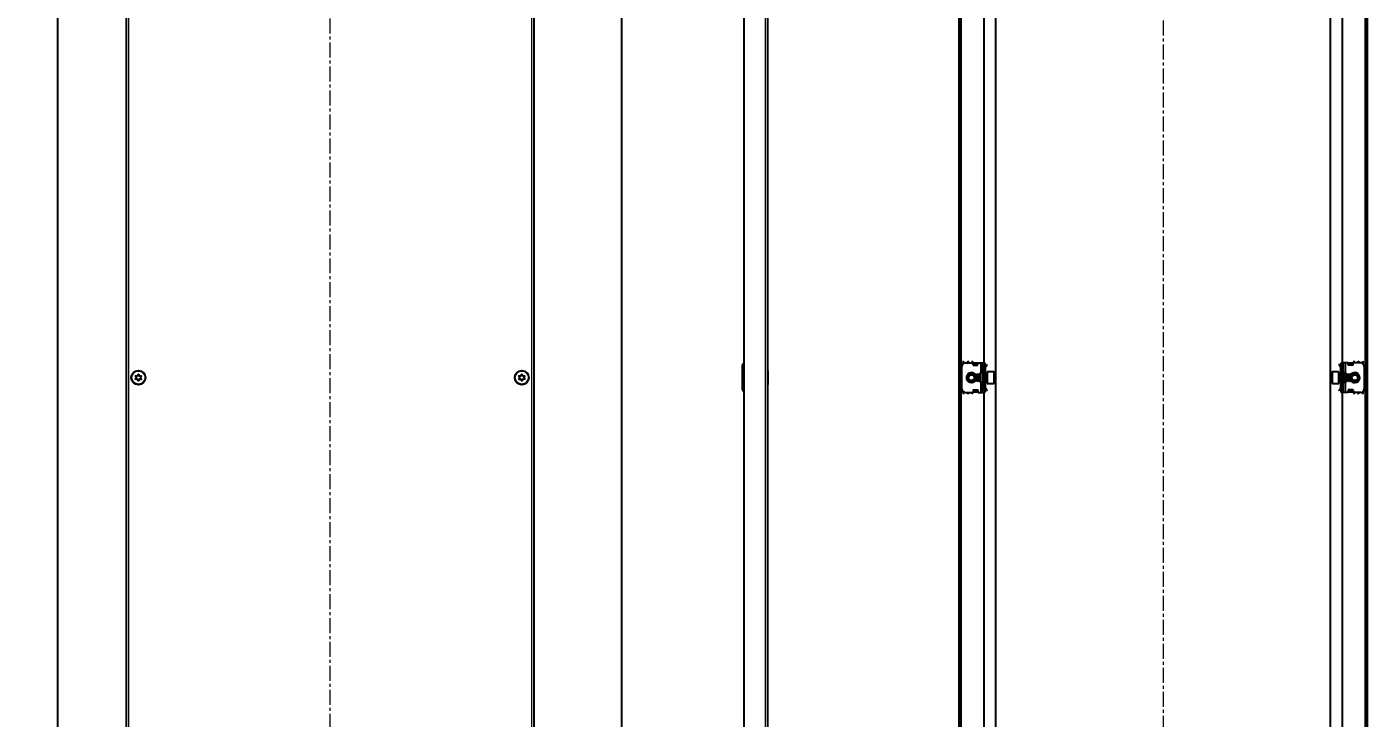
# Model space of a CAD drawing. Header units: millimetres. Extents: x 162 to 1298, y -979 to 1409.
# Drawn here: x 162 to 1298, y 237 to 823 of the extents above; entities that cross this region are included whole.
import ezdxf

# ---------------------------------------------------------------- set-up
doc = ezdxf.new("R2010")
doc.units = ezdxf.units.MM
doc.linetypes.add('CENTERX2', pattern=[20.32, 12.7, -2.54, 2.54, -2.54])
doc.layers.add('FORMAT', color=7, linetype='Continuous')
doc.styles.add('SLDTEXTSTYLE0', font='TXT', dxfattribs={"width": 0.75})
doc.dimstyles.new('SLDDIMSTYLE0', dxfattribs={"dimtxt": 20, "dimasz": 10, "dimexe": 0, "dimexo": 0.0625, "dimgap": 5, "dimtad": 2, "dimdec": 1, "dimrnd": 1e-09, "dimzin": 12, "dimdsep": 46, "dimtxsty": 'SLDTEXTSTYLE0', "dimsah": 1, "dimcen": 0.09, "dimadec": 0, "dimazin": 3, "dimtfac": 1, "dimtofl": 0, "dimtmove": 0, "dimatfit": 3, "dimfxl": 0, "dimfrac": 2, "dimtolj": 1, "dimtzin": 12, "dimarcsym": 0})

# ---------------------------------------------------------------- blocks, each defined once
blk = doc.blocks.new('_D_1')
at = {"layer": 'FORMAT'}
for p, q in [((247.7, 1294), (187, 1294)), ((188, 1294), (188, -867)), ((247.7, -867), (187, -867))]:
    blk.add_line(p, q, dxfattribs=at)
for points in [[(188, 1294), (186.5, 1284), (189.6, 1284)], [(188, -867), (189.6, -857), (186.5, -857)]]:
    blk.add_solid(points, dxfattribs=at)
at = {"layer": 'FORMAT', "insert": (162.3, 184), "char_height": 20, "attachment_point": 1, "rotation": 90, "style": 'SLDTEXTSTYLE0'}
blk.add_mtext('2161', dxfattribs=at)
blk = doc.blocks.new('_D_2')
at = {"layer": 'FORMAT'}
for p, q in [((581.6, 1226), (667.1, 1226)), ((666.1, 1226), (666.1, -799)), ((581.6, -799), (667.1, -799))]:
    blk.add_line(p, q, dxfattribs=at)
for points in [[(666.1, 1226), (664.5, 1216), (667.6, 1216)], [(666.1, -799), (667.6, -789), (664.5, -789)]]:
    blk.add_solid(points, dxfattribs=at)
at = {"layer": 'FORMAT', "insert": (640.3, 184), "char_height": 20, "attachment_point": 1, "rotation": 90, "style": 'SLDTEXTSTYLE0'}
blk.add_mtext('2025', dxfattribs=at)

msp = doc.modelspace()

# ---------------------------------------------------------------- linework, layer by layer
at = {"color": 7, "linetype": 'Continuous', "lineweight": 25}
for p, q in [((246.05, 1294.05), (246.05, -866.95)), ((592.05, -866.95), (592.05, 1294.05)), ((769.88, 1294.05), (769.88, -866.95)), ((789.88, 1291.95), (789.88, -864.85)), ((952.15, -866.95), (952.15, 1294.05)), ((953.65, -866.95), (953.65, 1294.05)), ((1296.65, 1294.05), (1296.65, -866.95)), ((1298.15, 1294.05), (1298.15, -866.95)), ((983.15, 1263.05), (983.15, -835.95)), ((1267.15, -835.95), (1267.15, 1263.05)), ((973.15, 1213.55), (973.15, 538.55)), ((1277.15, 538.55), (1277.15, 1213.55)), ((768.38, 535.55), (768.38, 516.55)), ((954.65, 516.55), (954.65, 535.55)), ((955.65, 538.8), (955.65, 537.78)), ((957.65, 538.55), (964.15, 538.55)), ((963.65, 538.8), (963.65, 538.55)), ((964.15, 536.55), (964.15, 538.55)), ((964.35, 538.43), (964.15, 538.43)), ((964.15, 536.55), (968.15, 536.55)), ((964.35, 536.55), (964.35, 538.43)), ((964.4, 538.17), (964.9, 538.52)), ((964.9, 538.17), (964.4, 537.82)), ((964.4, 537.82), (964.4, 538.17)), ((964.4, 536.9), (964.4, 537.82)), ((964.4, 536.55), (964.4, 536.9)), ((964.9, 538.52), (964.9, 538.17)), ((964.9, 538.52), (967.4, 538.52)), ((964.9, 538.17), (967.4, 538.17)), ((967.4, 538.17), (967.4, 538.52)), ((967.4, 538.52), (967.9, 538.17)), ((967.9, 537.82), (967.4, 538.17)), ((967.9, 538.17), (967.9, 537.82)), ((967.9, 537.82), (967.9, 536.9)), ((967.9, 536.9), (967.9, 536.55)), ((968.15, 536.55), (968.15, 538.55)), ((968.15, 538.55), (970.65, 538.55)), ((970.65, 538.55), (972.15, 538.55)), ((972.15, 538.55), (974.15, 538.55)), ((972.15, 535.55), (972.15, 538.55)), ((972.15, 516.55), (972.15, 535.55)), ((973.15, 516.55), (973.15, 535.55)), ((974.15, 538.55), (974.15, 537.78)), ((974.15, 537.78), (974.15, 514.31)), ((974.15, 537.46), (974.36, 537.26)), ((974.65, 534.8), (974.15, 534.8)), ((974.15, 531.3), (974.15, 534.8)), ((974.65, 536.55), (974.65, 536.09)), ((974.65, 531.3), (974.65, 534.8)), ((974.74, 536.21), (975.71, 537.19)), ((975.09, 535.86), (974.74, 536.21)), ((975.09, 535.86), (976.07, 536.83)), ((975.71, 537.19), (976.07, 536.83)), ((1274.59, 537.19), (1274.24, 536.83)), ((1275.21, 535.86), (1274.24, 536.83)), ((1275.57, 536.21), (1274.59, 537.19)), ((1275.21, 535.86), (1275.57, 536.21)), ((1275.65, 536.55), (1275.65, 536.15)), ((1275.65, 534.8), (1276.15, 534.8)), ((1275.65, 534.8), (1275.65, 531.3)), ((1275.95, 537.26), (1276.15, 537.46)), ((1276.15, 538.55), (1278.15, 538.55)), ((1276.15, 537.78), (1276.15, 538.55)), ((1276.15, 514.31), (1276.15, 537.78)), ((1276.15, 534.8), (1276.15, 531.3)), ((1277.15, 535.55), (1277.15, 516.55)), ((1278.15, 538.55), (1278.15, 535.55)), ((1279.65, 538.55), (1278.15, 538.55)), ((1278.15, 535.55), (1278.15, 516.55)), ((1282.15, 538.55), (1279.65, 538.55)), ((1282.15, 536.55), (1282.15, 538.55)), ((1286.15, 536.55), (1282.15, 536.55)), ((1282.4, 538.17), (1282.9, 538.52)), ((1282.9, 538.17), (1282.4, 537.82)), ((1282.4, 537.82), (1282.4, 538.17)), ((1282.4, 536.9), (1282.4, 537.82)), ((1282.4, 536.55), (1282.4, 536.9)), ((1282.9, 538.52), (1282.9, 538.17)), ((1282.9, 538.52), (1285.4, 538.52)), ((1282.9, 538.17), (1285.4, 538.17)), ((1285.4, 538.17), (1285.4, 538.52)), ((1285.4, 538.52), (1285.9, 538.17)), ((1285.9, 537.82), (1285.4, 538.17)), ((1285.9, 538.17), (1285.9, 537.82)), ((1285.9, 537.82), (1285.9, 536.9)), ((1285.9, 536.9), (1285.9, 536.55)), ((1285.95, 538.43), (1285.95, 536.55)), ((1286.15, 538.43), (1285.95, 538.43)), ((1286.15, 536.55), (1286.15, 538.55)), ((1292.65, 538.55), (1286.15, 538.55)), ((1286.65, 538.55), (1286.65, 538.8)), ((1294.65, 537.78), (1294.65, 538.8)), ((1295.65, 535.55), (1295.65, 516.55)), ((790.13, 531.83), (789.88, 531.83)), ((790.13, 531.83), (790.13, 531.12)), ((790.13, 531.12), (790.13, 520.26)), ((966.71, 529.05), (966.15, 528.49)), ((966.15, 528.49), (966.15, 524.73)), ((966.15, 524.73), (966.15, 523.6)), ((966.15, 523.6), (966.71, 523.05)), ((966.76, 529.05), (966.71, 529.05)), ((966.71, 529.05), (966.71, 524.43)), ((966.71, 524.43), (966.71, 523.05)), ((966.71, 523.05), (966.76, 523.05)), ((967.15, 528.49), (966.76, 529.05)), ((966.76, 529.05), (966.76, 528.58)), ((966.76, 528.58), (966.76, 523.05)), ((966.76, 523.05), (967.15, 523.6)), ((967.54, 529.05), (967.15, 528.49)), ((967.15, 528.49), (967.15, 528.11)), ((967.15, 528.11), (967.15, 523.6)), ((967.15, 523.6), (967.54, 523.05)), ((967.76, 529.05), (967.54, 529.05)), ((967.54, 529.05), (967.54, 528.58)), ((967.54, 528.58), (967.54, 523.05)), ((967.54, 523.05), (967.76, 523.05)), ((968.15, 528.49), (967.76, 529.05)), ((967.76, 529.05), (967.76, 528.58)), ((967.76, 528.58), (967.76, 523.05)), ((967.76, 523.05), (968.15, 523.6)), ((968.54, 529.05), (968.15, 528.49)), ((968.15, 528.49), (968.15, 528.11)), ((968.15, 528.11), (968.15, 523.6)), ((968.15, 523.6), (968.54, 523.05)), ((968.76, 529.05), (968.54, 529.05)), ((968.54, 529.05), (968.54, 528.58)), ((968.54, 528.58), (968.54, 523.05)), ((968.54, 523.05), (968.76, 523.05)), ((969.15, 528.49), (968.76, 529.05)), ((968.76, 529.05), (968.76, 528.58)), ((968.76, 528.58), (968.76, 523.05)), ((968.76, 523.05), (969.15, 523.6)), ((969.54, 529.05), (969.15, 528.49)), ((969.15, 528.49), (969.15, 528.11)), ((969.15, 528.11), (969.15, 523.6)), ((969.15, 523.6), (969.54, 523.05)), ((969.76, 529.05), (969.54, 529.05)), ((969.54, 529.05), (969.54, 528.58)), ((969.54, 528.58), (969.54, 523.05)), ((969.54, 523.05), (969.76, 523.05)), ((970.15, 528.49), (969.76, 529.05)), ((969.76, 529.05), (969.76, 528.58)), ((969.76, 528.58), (969.76, 523.05)), ((969.76, 523.05), (970.15, 523.6)), ((971.65, 530.05), (970.15, 530.05)), ((970.15, 522.05), (970.15, 530.05)), ((974.65, 531.3), (974.15, 531.3)), ((974.54, 529.05), (974.15, 528.49)), ((974.15, 523.6), (974.54, 523.05)), ((974.76, 529.05), (974.54, 529.05)), ((974.54, 529.05), (974.54, 528.58)), ((974.54, 528.58), (974.54, 523.05)), ((974.54, 523.05), (974.76, 523.05)), ((974.65, 529.05), (974.65, 531.3)), ((974.65, 520.8), (974.65, 523.05)), ((975.15, 528.49), (974.76, 529.05)), ((974.76, 529.05), (974.76, 528.58)), ((974.76, 528.58), (974.76, 523.05)), ((974.76, 523.05), (975.15, 523.6)), ((975.54, 529.05), (975.15, 528.49)), ((975.15, 528.49), (975.15, 528.11)), ((975.15, 528.11), (975.15, 523.6)), ((975.15, 523.6), (975.54, 523.05)), ((975.9, 529.05), (975.54, 529.05)), ((975.54, 529.05), (975.54, 528.58)), ((975.54, 528.58), (975.54, 523.05)), ((975.54, 523.05), (975.9, 523.05)), ((981.55, 531.05), (976.15, 531.05)), ((976.15, 531.05), (976.15, 523.35)), ((976.15, 523.35), (976.15, 521.05)), ((982.15, 530.45), (982.15, 523.68)), ((982.15, 523.68), (982.15, 521.65)), ((1268.15, 521.65), (1268.15, 530.45)), ((1274.15, 531.05), (1268.75, 531.05)), ((1274.15, 521.05), (1274.15, 531.05)), ((1274.76, 529.05), (1274.4, 529.05)), ((1274.4, 523.05), (1274.76, 523.05)), ((1275.15, 528.49), (1274.76, 529.05)), ((1274.76, 528.58), (1274.76, 529.05)), ((1274.76, 523.05), (1274.76, 528.58)), ((1274.76, 523.05), (1275.15, 523.6)), ((1275.54, 529.05), (1275.15, 528.49)), ((1275.15, 528.11), (1275.15, 528.49)), ((1275.15, 523.6), (1275.15, 528.11)), ((1275.15, 523.6), (1275.54, 523.05)), ((1275.76, 529.05), (1275.54, 529.05)), ((1275.54, 528.58), (1275.54, 529.05)), ((1275.54, 523.05), (1275.54, 528.58)), ((1275.54, 523.05), (1275.76, 523.05)), ((1276.15, 531.3), (1275.65, 531.3)), ((1275.65, 531.3), (1275.65, 529.05)), ((1275.65, 523.05), (1275.65, 520.8)), ((1276.15, 528.49), (1275.76, 529.05)), ((1275.76, 528.58), (1275.76, 529.05)), ((1275.76, 523.05), (1275.76, 528.58)), ((1275.76, 523.05), (1276.15, 523.6)), ((1280.15, 530.05), (1278.65, 530.05)), ((1280.15, 530.05), (1280.15, 522.05)), ((1280.54, 529.05), (1280.15, 528.49)), ((1280.15, 523.6), (1280.54, 523.05)), ((1280.76, 529.05), (1280.54, 529.05)), ((1280.54, 528.58), (1280.54, 529.05)), ((1280.54, 523.05), (1280.54, 528.58)), ((1280.54, 523.05), (1280.76, 523.05)), ((1281.15, 528.49), (1280.76, 529.05)), ((1280.76, 528.58), (1280.76, 529.05)), ((1280.76, 523.05), (1280.76, 528.58)), ((1280.76, 523.05), (1281.15, 523.6)), ((1281.54, 529.05), (1281.15, 528.49)), ((1281.15, 528.11), (1281.15, 528.49)), ((1281.15, 523.6), (1281.15, 528.11)), ((1281.15, 523.6), (1281.54, 523.05)), ((1281.76, 529.05), (1281.54, 529.05)), ((1281.54, 528.58), (1281.54, 529.05)), ((1281.54, 523.05), (1281.54, 528.58)), ((1281.54, 523.05), (1281.76, 523.05)), ((1282.15, 528.49), (1281.76, 529.05)), ((1281.76, 528.58), (1281.76, 529.05)), ((1281.76, 523.05), (1281.76, 528.58)), ((1281.76, 523.05), (1282.15, 523.6)), ((1282.54, 529.05), (1282.15, 528.49)), ((1282.15, 528.11), (1282.15, 528.49)), ((1282.15, 523.6), (1282.15, 528.11)), ((1282.15, 523.6), (1282.54, 523.05)), ((1282.76, 529.05), (1282.54, 529.05)), ((1282.54, 528.58), (1282.54, 529.05)), ((1282.54, 523.05), (1282.54, 528.58)), ((1282.54, 523.05), (1282.76, 523.05)), ((1283.15, 528.49), (1282.76, 529.05)), ((1282.76, 528.58), (1282.76, 529.05)), ((1282.76, 523.05), (1282.76, 528.58)), ((1282.76, 523.05), (1283.15, 523.6)), ((1283.54, 529.05), (1283.15, 528.49)), ((1283.15, 528.11), (1283.15, 528.49)), ((1283.15, 523.6), (1283.15, 528.11)), ((1283.15, 523.6), (1283.54, 523.05)), ((1283.6, 529.05), (1283.54, 529.05)), ((1283.54, 528.58), (1283.54, 529.05)), ((1283.54, 523.05), (1283.54, 528.58)), ((1283.54, 523.05), (1283.6, 523.05)), ((1284.15, 528.49), (1283.6, 529.05)), ((1283.6, 523.05), (1283.6, 529.05)), ((1283.6, 523.05), (1284.15, 523.6)), ((1284.15, 523.6), (1284.15, 528.49)), ((789.88, 520.26), (790.13, 520.26)), ((955.65, 514.31), (955.65, 513.3)), ((957.65, 513.55), (964.15, 513.55)), ((963.65, 513.55), (963.65, 513.3)), ((964.15, 515.55), (964.15, 513.55)), ((964.15, 515.55), (968.15, 515.55)), ((964.15, 513.67), (964.35, 513.67)), ((964.35, 513.67), (964.35, 515.55)), ((964.4, 515.2), (964.4, 515.55)), ((964.4, 514.28), (964.4, 515.2)), ((964.4, 513.93), (964.4, 514.28)), ((964.4, 514.28), (964.9, 513.93)), ((964.9, 513.57), (964.4, 513.93)), ((964.9, 513.93), (964.9, 513.57)), ((967.4, 513.93), (964.9, 513.93)), ((967.4, 513.57), (964.9, 513.57)), ((967.4, 513.93), (967.9, 514.28)), ((967.4, 513.57), (967.4, 513.93)), ((967.9, 513.93), (967.4, 513.57)), ((967.9, 515.55), (967.9, 515.2)), ((967.9, 515.2), (967.9, 514.28)), ((967.9, 514.28), (967.9, 513.93)), ((968.15, 515.55), (968.15, 513.55)), ((968.15, 513.55), (970.65, 513.55)), ((970.15, 522.05), (971.65, 522.05)), ((970.65, 513.55), (972.15, 513.55)), ((972.15, 513.55), (972.15, 516.55)), ((974.15, 513.55), (972.15, 513.55)), ((973.15, 513.55), (973.15, -86.45)), ((974.15, 520.8), (974.65, 520.8)), ((974.15, 517.3), (974.15, 520.8)), ((974.65, 517.3), (974.15, 517.3)), ((974.36, 514.84), (974.15, 514.63)), ((974.15, 514.31), (974.15, 513.55)), ((974.65, 517.3), (974.65, 520.8)), ((974.65, 515.55), (974.65, 515.94)), ((975.09, 516.24), (974.74, 515.88)), ((974.74, 515.88), (975.71, 514.91)), ((975.09, 516.24), (976.07, 515.26)), ((975.71, 514.91), (976.07, 515.26)), ((976.15, 521.05), (981.55, 521.05)), ((1268.75, 521.05), (1274.15, 521.05)), ((1275.21, 516.24), (1274.24, 515.26)), ((1274.59, 514.91), (1274.24, 515.26)), ((1275.57, 515.88), (1274.59, 514.91)), ((1275.21, 516.24), (1275.57, 515.88)), ((1275.65, 520.8), (1276.15, 520.8)), ((1275.65, 520.8), (1275.65, 517.3)), ((1275.65, 517.3), (1276.15, 517.3)), ((1275.65, 515.55), (1275.65, 516.01)), ((1276.15, 514.63), (1275.95, 514.84)), ((1276.15, 520.8), (1276.15, 517.3)), ((1276.15, 513.55), (1276.15, 514.31)), ((1278.15, 513.55), (1276.15, 513.55)), ((1277.15, -86.45), (1277.15, 513.55)), ((1278.15, 516.55), (1278.15, 513.55)), ((1279.65, 513.55), (1278.15, 513.55)), ((1278.65, 522.05), (1280.15, 522.05)), ((1282.15, 513.55), (1279.65, 513.55)), ((1286.15, 515.55), (1282.15, 515.55)), ((1282.15, 515.55), (1282.15, 513.55)), ((1282.4, 515.2), (1282.4, 515.55)), ((1282.4, 514.28), (1282.4, 515.2)), ((1282.4, 514.28), (1282.9, 513.93)), ((1282.4, 513.93), (1282.4, 514.28)), ((1282.9, 513.57), (1282.4, 513.93)), ((1285.4, 513.93), (1282.9, 513.93)), ((1282.9, 513.93), (1282.9, 513.57)), ((1285.4, 513.57), (1282.9, 513.57)), ((1285.4, 513.93), (1285.9, 514.28)), ((1285.4, 513.57), (1285.4, 513.93)), ((1285.9, 513.93), (1285.4, 513.57)), ((1285.9, 515.55), (1285.9, 515.2)), ((1285.9, 515.2), (1285.9, 514.28)), ((1285.9, 514.28), (1285.9, 513.93)), ((1285.95, 515.55), (1285.95, 513.67)), ((1285.95, 513.67), (1286.15, 513.67)), ((1286.15, 515.55), (1286.15, 513.55)), ((1292.65, 513.55), (1286.15, 513.55)), ((1286.65, 513.3), (1286.65, 513.55)), ((1294.65, 513.3), (1294.65, 514.31))]:
    msp.add_line(p, q, dxfattribs=at)
at = {"color": 8, "linetype": 'Continuous', "lineweight": 18}
for p, q in [((248.15, 1291.95), (248.15, -864.85)), ((589.95, -864.85), (589.95, 1291.95)), ((787.78, 1294.05), (787.78, -866.95)), ((954.25, -864.85), (954.25, 1291.95)), ((1296.05, 1291.95), (1296.05, -864.85)), ((955.65, 538.8), (959.65, 538.8)), ((959.65, 538.8), (963.65, 538.8)), ((967.9, 536.9), (964.4, 536.9)), ((970.65, 530.05), (970.65, 538.55)), ((973.15, 535.55), (972.15, 535.55)), ((974.15, 537.05), (974.36, 537.26)), ((974.15, 536.55), (974.65, 536.55)), ((1276.15, 536.55), (1275.65, 536.55)), ((1276.15, 537.05), (1275.95, 537.26)), ((1278.15, 535.55), (1277.15, 535.55)), ((1279.65, 538.55), (1279.65, 530.05)), ((1285.9, 536.9), (1282.4, 536.9)), ((1286.65, 538.8), (1290.65, 538.8)), ((1294.65, 538.8), (1290.65, 538.8)), ((971.65, 522.05), (971.65, 530.05)), ((975.9, 523.05), (975.9, 529.05)), ((981.55, 523.35), (981.55, 531.05)), ((981.55, 521.05), (981.55, 523.35)), ((1268.75, 531.05), (1268.75, 521.05)), ((1274.4, 529.05), (1274.4, 524.43)), ((1274.4, 524.43), (1274.4, 523.05)), ((1278.65, 530.05), (1278.65, 522.05)), ((955.65, 513.3), (959.65, 513.3)), ((963.65, 513.3), (959.65, 513.3)), ((964.4, 515.2), (967.9, 515.2)), ((970.65, 513.55), (970.65, 522.05)), ((972.15, 516.55), (973.15, 516.55)), ((974.15, 515.55), (974.65, 515.55)), ((974.15, 515.05), (974.36, 514.84)), ((1276.15, 515.55), (1275.65, 515.55)), ((1276.15, 515.05), (1275.95, 514.84)), ((1277.15, 516.55), (1278.15, 516.55)), ((1279.65, 522.05), (1279.65, 513.55)), ((1282.4, 515.2), (1285.9, 515.2)), ((1290.65, 513.3), (1286.65, 513.3)), ((1294.65, 513.3), (1290.65, 513.3))]:
    msp.add_line(p, q, dxfattribs=at)
at = {"color": 7, "linetype": 'Continuous', "lineweight": 25}
for centre, radius in [((256.55, 526.05), 6), ((256.55, 526.05), 5.79), ((256.55, 526.05), 1.85), ((581.55, 526.05), 6), ((581.55, 526.05), 5.79), ((581.55, 526.05), 1.85), ((962.65, 526.05), 3), ((962.65, 526.05), 2.76), ((962.65, 526.05), 2.45), ((1287.65, 526.05), 3), ((1287.65, 526.05), 2.76), ((1287.65, 526.05), 2.45)]:
    msp.add_circle(centre, radius, dxfattribs=at)
for centre, radius, start, end in [((771.38, 535.55), 3, 120, 180), ((957.65, 535.55), 3, 90, 180), ((976.15, 535.55), 3, 131.81031, 180), ((973.65, 536.55), 1, 360, 45), ((1276.65, 536.55), 1, 135, 180), ((1274.15, 535.55), 3, 360, 48.18969), ((1292.65, 535.55), 3, 360, 90), ((962.65, 526.05), 4, 90, 331.04498), ((962.65, 526.05), 4, 28.95502, 90), ((971.65, 530.55), 0.5, 270, 0), ((975.9, 529.3), 0.25, 270, 0), ((975.9, 522.8), 0.25, 360, 90), ((981.55, 530.45), 0.6, 0, 90), ((1268.75, 530.45), 0.6, 90, 180), ((1274.4, 529.3), 0.25, 180, 270), ((1274.4, 522.8), 0.25, 90, 180), ((1278.65, 530.55), 0.5, 180, 270), ((1287.65, 526.05), 4, 270, 151.04498), ((1287.65, 526.05), 4, 208.95502, 270), ((771.38, 516.55), 3, 180, 240), ((957.65, 516.55), 3, 180, 270), ((971.65, 521.55), 0.5, 360, 90), ((976.15, 516.55), 3, 180, 228.18969), ((973.65, 515.55), 1, 315, 360), ((981.55, 521.65), 0.6, 270, 360), ((1268.75, 521.65), 0.6, 180, 270), ((1276.65, 515.55), 1, 180, 225), ((1274.15, 516.55), 3, 311.81031, 360), ((1278.65, 521.55), 0.5, 90, 180), ((1292.65, 516.55), 3, 270, 360)]:
    msp.add_arc(centre, radius, start, end, dxfattribs=at)
at = {"color": 8, "linetype": 'Continuous', "lineweight": 18}
for centre, start, end in [((962.65, 526.05), 35.46217, 270), ((962.65, 526.05), 270, 324.53783), ((1287.65, 526.05), 215.46217, 90), ((1287.65, 526.05), 90, 144.53783)]:
    msp.add_arc(centre, 4.5, start, end, dxfattribs=at)
at = {"color": 7, "linetype": 'Continuous', "lineweight": 25}
for points, knots in [([(955.65, 538.8), (955.75, 539.04), (955.94, 539.53), (956.13, 539.92), (956.22, 540.12)], [0, 0, 0, 0, 0.5020654, 1, 1, 1, 1]), ([(959.08, 540.11), (959.16, 539.95), (959.34, 539.61), (959.53, 539.12), (959.64, 538.84), (959.65, 538.8)], [0, 0, 0, 0, 0.4154826, 0.9171518, 1, 1, 1, 1]), ([(959.65, 538.8), (959.75, 539.04), (959.94, 539.53), (960.13, 539.92), (960.22, 540.12)], [0, 0, 0, 0, 0.5020654, 1, 1, 1, 1]), ([(963.08, 540.11), (963.16, 539.95), (963.34, 539.61), (963.53, 539.12), (963.64, 538.84), (963.65, 538.8)], [0, 0, 0, 0, 0.4154826, 0.91715183, 1, 1, 1, 1]), ([(974.74, 536.21), (974.59, 536.02), (974.28, 535.65), (974.16, 535.12), (974.15, 534.84), (974.15, 534.8)], [0, 0, 0, 0, 0.46186285, 0.92372566, 1, 1, 1, 1]), ([(975.09, 535.86), (974.97, 535.71), (974.79, 535.48), (974.67, 535.1), (974.66, 534.9), (974.65, 534.8)], [0, 0, 0, 0, 0.4850424, 0.7384039, 1, 1, 1, 1]), ([(1275.65, 534.8), (1275.63, 534.99), (1275.6, 535.28), (1275.42, 535.63), (1275.28, 535.78), (1275.21, 535.86)], [0, 0, 0, 0, 0.4850424, 0.7384039, 1, 1, 1, 1]), ([(1276.15, 534.8), (1276.13, 535.04), (1276.08, 535.52), (1275.79, 535.98), (1275.59, 536.18), (1275.57, 536.21)], [0, 0, 0, 0, 0.46186285, 0.92372566, 1, 1, 1, 1]), ([(1286.65, 538.8), (1286.75, 539.04), (1286.94, 539.53), (1287.13, 539.92), (1287.22, 540.12)], [0, 0, 0, 0, 0.5020654, 1, 1, 1, 1]), ([(1290.08, 540.11), (1290.16, 539.95), (1290.34, 539.61), (1290.53, 539.12), (1290.64, 538.84), (1290.65, 538.8)], [0, 0, 0, 0, 0.4154826, 0.9171518, 1, 1, 1, 1]), ([(1290.65, 538.8), (1290.75, 539.04), (1290.94, 539.53), (1291.13, 539.92), (1291.22, 540.12)], [0, 0, 0, 0, 0.5020654, 1, 1, 1, 1]), ([(1294.08, 540.11), (1294.16, 539.95), (1294.34, 539.61), (1294.53, 539.12), (1294.64, 538.84), (1294.65, 538.8)], [0, 0, 0, 0, 0.4154826, 0.9171518, 1, 1, 1, 1]), ([(259, 527.4), (258.99, 527.41), (258.98, 527.43), (258.92, 527.45), (258.78, 527.48), (258.39, 527.47), (257.85, 527.46), (257.3, 527.76), (257.02, 528.2), (256.85, 528.55), (256.73, 528.76), (256.67, 528.82), (256.63, 528.85), (256.6, 528.85), (256.57, 528.84), (256.51, 528.8), (256.35, 528.58), (256.15, 528.15), (255.69, 527.6), (254.99, 527.51), (254.51, 527.57), (254.25, 527.55), (254.18, 527.53), (254.16, 527.51), (254.14, 527.48), (254.14, 527.44), (254.15, 527.4), (254.18, 527.32), (254.28, 527.12), (254.48, 526.8), (254.7, 526.33), (254.66, 525.7), (254.36, 525.25), (254.15, 524.92), (254.09, 524.78), (254.09, 524.73), (254.1, 524.7), (254.12, 524.67), (254.18, 524.64), (254.32, 524.62), (254.7, 524.63), (255.25, 524.64), (255.8, 524.34), (256.08, 523.9), (256.25, 523.55), (256.37, 523.34), (256.43, 523.27), (256.47, 523.25), (256.5, 523.25), (256.53, 523.26), (256.59, 523.3), (256.74, 523.52), (256.95, 523.95), (257.41, 524.49), (258.11, 524.58), (258.58, 524.53), (258.85, 524.54), (258.92, 524.57), (258.94, 524.59), (258.96, 524.62), (258.96, 524.65), (258.95, 524.7), (258.92, 524.78), (258.82, 524.97), (258.62, 525.3), (258.4, 525.77), (258.44, 526.4), (258.74, 526.85), (258.95, 527.18), (259.01, 527.31), (259.01, 527.37), (259.01, 527.39), (259, 527.4)], [0, 0, 0, 0, 0.0020087, 0.00442, 0.0093647, 0.0255282, 0.0677053, 0.0957862, 0.1246456, 0.1503415, 0.1605194, 0.1633943, 0.1656965, 0.1672448, 0.1688741, 0.1707699, 0.1786058, 0.2119941, 0.2499945, 0.2879948, 0.3213831, 0.329219, 0.3311148, 0.3327441, 0.3342924, 0.3362166, 0.3385353, 0.3413178, 0.349662, 0.3753578, 0.4042173, 0.4322982, 0.4744753, 0.4906388, 0.4966691, 0.49844, 0.5, 0.5020087, 0.50442, 0.5093647, 0.5255282, 0.5677053, 0.5957862, 0.6246456, 0.6503415, 0.6605194, 0.6633943, 0.6656965, 0.6672448, 0.6688741, 0.6707699, 0.6786058, 0.7119941, 0.7499945, 0.7879948, 0.8213831, 0.829219, 0.8311148, 0.8327441, 0.8342924, 0.8362166, 0.8385353, 0.8413178, 0.849662, 0.8753578, 0.9042173, 0.9322982, 0.9744753, 0.9906388, 0.9966691, 0.99844, 1, 1, 1, 1]), ([(579.1, 527.4), (579.09, 527.39), (579.08, 527.36), (579.09, 527.3), (579.15, 527.17), (579.36, 526.85), (579.66, 526.4), (579.7, 525.77), (579.48, 525.3), (579.28, 524.96), (579.16, 524.75), (579.14, 524.66), (579.14, 524.62), (579.16, 524.59), (579.18, 524.57), (579.25, 524.54), (579.51, 524.53), (579.99, 524.58), (580.69, 524.49), (581.15, 523.95), (581.35, 523.52), (581.51, 523.3), (581.57, 523.26), (581.6, 523.25), (581.63, 523.25), (581.66, 523.27), (581.69, 523.3), (581.74, 523.36), (581.85, 523.56), (582.02, 523.9), (582.3, 524.34), (582.85, 524.64), (583.4, 524.63), (583.79, 524.62), (583.93, 524.65), (583.98, 524.67), (584.01, 524.7), (584.01, 524.74), (584.01, 524.79), (583.95, 524.93), (583.73, 525.25), (583.44, 525.7), (583.4, 526.33), (583.62, 526.8), (583.82, 527.13), (583.93, 527.34), (583.96, 527.43), (583.96, 527.48), (583.94, 527.51), (583.92, 527.53), (583.85, 527.55), (583.58, 527.57), (583.11, 527.51), (582.41, 527.6), (581.95, 528.15), (581.74, 528.58), (581.59, 528.8), (581.53, 528.84), (581.5, 528.85), (581.47, 528.85), (581.44, 528.83), (581.41, 528.8), (581.36, 528.74), (581.24, 528.54), (581.08, 528.2), (580.8, 527.76), (580.25, 527.46), (579.7, 527.47), (579.31, 527.48), (579.17, 527.45), (579.11, 527.42), (579.1, 527.41), (579.1, 527.4)], [0, 0, 0, 0, 0.0020087, 0.00442, 0.0093647, 0.0255282, 0.0677053, 0.0957862, 0.1246456, 0.1503415, 0.1605194, 0.1633943, 0.1656965, 0.1672448, 0.1688741, 0.1707699, 0.1786058, 0.2119941, 0.2499945, 0.2879948, 0.3213831, 0.329219, 0.3311148, 0.3327441, 0.3342924, 0.3362166, 0.3385353, 0.3413178, 0.349662, 0.3753578, 0.4042173, 0.4322982, 0.4744753, 0.4906388, 0.4966691, 0.49844, 0.5, 0.5020087, 0.50442, 0.5093647, 0.5255282, 0.5677053, 0.5957862, 0.6246456, 0.6503415, 0.6605194, 0.6633943, 0.6656965, 0.6672448, 0.6688741, 0.6707699, 0.6786058, 0.7119941, 0.7499945, 0.7879948, 0.8213831, 0.829219, 0.8311148, 0.8327441, 0.8342924, 0.8362166, 0.8385353, 0.8413178, 0.849662, 0.8753578, 0.9042173, 0.9322982, 0.9744753, 0.9906388, 0.9966691, 0.99844, 1, 1, 1, 1]), ([(956.23, 511.99), (956.15, 512.14), (955.97, 512.49), (955.78, 512.98), (955.67, 513.26), (955.65, 513.3)], [0, 0, 0, 0, 0.4154826, 0.9171518, 1, 1, 1, 1]), ([(959.65, 513.3), (959.56, 513.05), (959.37, 512.57), (959.18, 512.17), (959.08, 511.98)], [0, 0, 0, 0, 0.5020654, 1, 1, 1, 1]), ([(960.23, 511.99), (960.15, 512.14), (959.97, 512.49), (959.78, 512.98), (959.67, 513.26), (959.65, 513.3)], [0, 0, 0, 0, 0.4154826, 0.9171518, 1, 1, 1, 1]), ([(963.65, 513.3), (963.56, 513.05), (963.37, 512.57), (963.18, 512.17), (963.08, 511.98)], [0, 0, 0, 0, 0.5020654, 1, 1, 1, 1]), ([(974.15, 517.3), (974.18, 517.06), (974.23, 516.57), (974.52, 516.12), (974.71, 515.91), (974.74, 515.88)], [0, 0, 0, 0, 0.46186285, 0.92372566, 1, 1, 1, 1]), ([(974.65, 517.3), (974.67, 517.11), (974.71, 516.82), (974.89, 516.47), (975.02, 516.32), (975.09, 516.24)], [0, 0, 0, 0, 0.4850424, 0.7384039, 1, 1, 1, 1]), ([(1275.21, 516.24), (1275.33, 516.39), (1275.52, 516.62), (1275.63, 517), (1275.65, 517.2), (1275.65, 517.3)], [0, 0, 0, 0, 0.4850424, 0.7384039, 1, 1, 1, 1]), ([(1275.57, 515.88), (1275.72, 516.07), (1276.03, 516.45), (1276.15, 516.98), (1276.15, 517.26), (1276.15, 517.3)], [0, 0, 0, 0, 0.4618628, 0.9237257, 1, 1, 1, 1]), ([(1287.23, 511.99), (1287.15, 512.14), (1286.97, 512.49), (1286.78, 512.98), (1286.67, 513.26), (1286.65, 513.3)], [0, 0, 0, 0, 0.4154826, 0.9171518, 1, 1, 1, 1]), ([(1290.65, 513.3), (1290.56, 513.05), (1290.37, 512.57), (1290.18, 512.17), (1290.08, 511.98)], [0, 0, 0, 0, 0.50206541, 1, 1, 1, 1]), ([(1291.23, 511.99), (1291.15, 512.14), (1290.97, 512.49), (1290.78, 512.98), (1290.67, 513.26), (1290.65, 513.3)], [0, 0, 0, 0, 0.4154826, 0.9171518, 1, 1, 1, 1]), ([(1294.65, 513.3), (1294.56, 513.05), (1294.37, 512.57), (1294.18, 512.17), (1294.08, 511.98)], [0, 0, 0, 0, 0.5020654, 1, 1, 1, 1])]:
    msp.add_open_spline(points, degree=3, knots=knots, dxfattribs=at)
at = {"layer": 'FORMAT', "linetype": 'CENTERX2', "lineweight": 18}
for p, q in [((419.05, -868.95), (419.05, 1296.05)), ((1125.15, 1296.05), (1125.15, -868.95))]:
    msp.add_line(p, q, dxfattribs=at)

# ---------------------------------------------------------------- dimensions: what is measured, and where the dimension line sits
at = {"layer": 'FORMAT'}
for base, p1, p2, picture, middle in [((188.05, -866.95), (247.75, 1294.05), (247.75, -866.95), '_D_1', (188.05, 213.55)), ((666.05, -798.95), (581.55, 1226.05), (581.55, -798.95), '_D_2', (666.05, 213.55))]:
    dim = msp.add_linear_dim(base=base, p1=p1, p2=p2, angle=90, dimstyle='SLDDIMSTYLE0', dxfattribs=at)
    dim.commit()
    dim.dimension.update_dxf_attribs({"geometry": picture, "text_midpoint": middle, "dimtype": 160})

doc.saveas('drawing.dxf')
